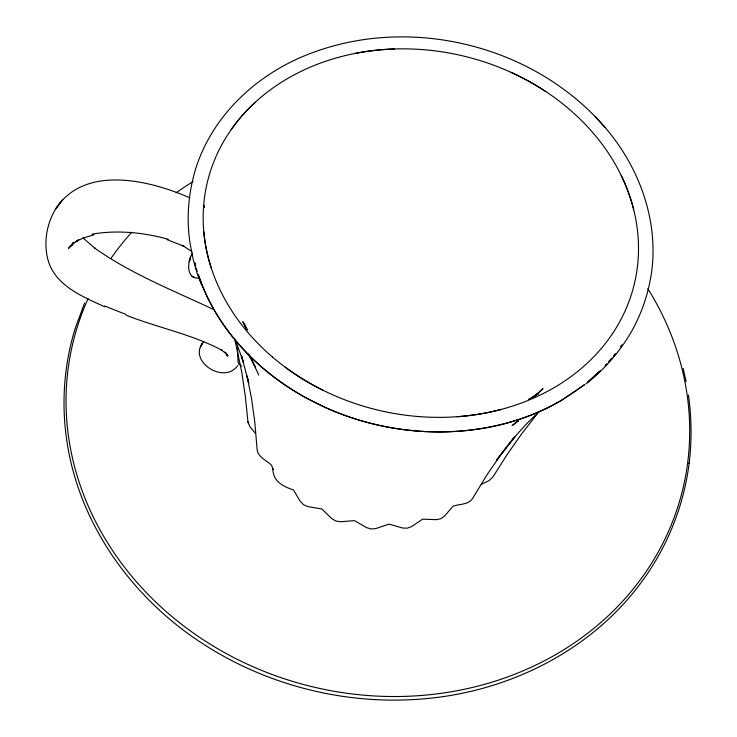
<?xml version="1.0" encoding="UTF-8"?>
<svg xmlns="http://www.w3.org/2000/svg" width="737" height="737" viewBox="0 0 737 737"><rect width="100%" height="100%" fill="white"/><g stroke="black" fill="none" stroke-linecap="round" stroke-linejoin="round"><path stroke-width="1.11" d="M689.086 463.499L689.178 462.9C691.905 440.367 691.619 417.501 688.432 395.032M689.178 462.9C683.991 505.02 667.842 545.61 643.005 580.001L642.655 580.48C593.368 648.901 512.178 690.081 429.118 698.326L428.916 698.344C350.066 706.433 268.738 686.755 202.353 643.429L202.178 643.318C132.319 598.057 79.2 524.403 66.883 441.223L66.8 440.634C61.282 403.498 63.962 365.174 74.953 329.255M204.02 207.714L204.462 205.614M203.946 207.548L204.425 205.531M75.137 328.674L84.589 302.999M192.541 253.279C187.419 260.787 185.484 278.411 198.585 278.199M73.129 242.399L71.24 245.992L73.027 243.256M73.12 242.97L68.504 248.433L72.88 243.873L78.629 239.82L75.708 241.727L82.959 238.115L94.041 234.771M620.747 346.685L622.046 344.888L620.72 346.676M614.078 355.584L615.404 353.806L613.322 356.422M537.337 413.761L521.814 433.632L506.973 454.821L492.85 477.051L489.027 480.681L481.335 484.292M608.891 361.535L611.857 358.136M608.946 361.572L611.213 359.048M237.673 365.561C224.048 385.304 186.525 360.439 203.734 341.83M600.342 370.683L587.159 382.512M73.645 243.09L71.48 245.274L72.88 243.873M596.205 374.645L599.476 371.43M539.383 411.578C523.123 425.958 509.387 442.891 496.526 460.293L514.877 436.59L500.635 454.941L486.973 474.812L473.172 497.475C469.294 505.048 459.787 503.739 452.942 506.264L444.439 516.222L440.827 518.728L436.415 519.649L422.623 519.17L411.412 526.669L407.119 528.189L402.485 527.987L388.961 524.127L375.833 528.576L371.199 528.991L366.694 527.655L354.479 520.644L340.439 521.732L335.805 521.004L331.788 518.627L321.829 508.954L307.946 506.623L303.672 504.827L300.438 501.593L293.501 489.994C282.907 486.328 272.883 481.39 272.865 468.704L273.04 469.386L271.575 465.287C266.472 460.045 257.287 457.152 257.038 448.621L254.827 422.347L251.538 398.634L247.052 376.045L248.756 383.01L241.579 355.962L243.33 362.189L236.623 343.101M533.957 396.967L543.04 388.639L533.809 397.068M588.854 381.02L595.395 375.455M586.044 383.931C600.397 372.553 613.129 359.195 623.52 344.096L623.935 343.506C638.73 322.216 648.007 297.37 651.646 271.741L651.757 271.032C658.39 219.175 638.786 166.608 605.095 127.464L604.451 126.755C534.426 45.878 412.803 15.376 312.681 52.622L311.825 52.953C259.258 72.272 213.398 113.627 196.014 167.75L195.793 168.432C188.193 193.232 186.056 219.718 190.413 245.338L193.168 259.221L196.843 272.432L201.708 285.449M533.708 396.884L537.227 393.982M532.685 397.777L534.297 396.488M535.919 395.207L538.342 393.282L532.455 397.621L538.719 393.199L532.307 397.418M518.682 420.495L512.123 425.581L518.452 420.873M576.831 390.315L561.078 400.578L552.501 405.313A231.409 192.293 13.3 0 1 515.504 420.551C467.682 435.447 415.732 435.346 367.468 422.476A231.427 192.329 13.2 0 1 326.417 407.966L307.025 398.395A231.427 192.32 13.2 0 1 271.603 375.216C243.302 353.115 219.552 324.713 204.895 291.788M578.591 389.025L584.763 384.502L561.078 400.578A231.851 192.633 13.3 0 1 505.628 423.407C464.089 434.369 419.989 434.471 378.136 425.111A231.86 192.661 13.2 0 1 316.624 403.369A231.86 192.652 13.2 0 1 263.533 368.647C244.564 352.424 228.028 333.327 215.222 311.862M532.261 397.483L538.286 393.733L528.429 399.334M92.005 234.145C117.33 229.824 143.54 232.422 168.202 239.249M239.037 364.548L238.042 361.784L237.452 347.79M166.967 239.571L184.029 246.305L182.343 245.32L191.86 251.584M126.285 315.243C157.911 327.781 192.044 334.257 222.159 350.351L220.704 349.449L226.259 353.76M104.608 305.993L125.861 314.395M104.663 306.795C83.438 296.965 57.164 286.601 48.817 262.602C43.114 244.96 46.072 225.107 55.45 209.262C84.129 164.139 149.804 180.15 189.87 197.848M213.684 309.558C173.416 290.47 131.241 274.063 94.686 248.093L95.091 248.406L83.005 237.959M192.007 276.43L194.559 277.674M240.207 365.082L241.616 366.234M605.095 127.464L595.312 116.759L595.911 117.423M255.26 433.19L249.825 426.603L247.945 421.693L245.366 396.653L241.764 372.176L234.578 338.403M224.822 352.028L227.991 355.897L226.508 354.036M247.669 330.148L242.786 321.765L246.775 329.596M248.341 354.377L252.146 360.651M214.697 310.894L208.414 299.323L202.629 286.555M248.452 354.064L255.619 367.579L251.833 360.117L258.77 375.124M225.679 352.452L227.549 356.035L226.296 353.511M246.766 329.494L244.076 323.23L246.49 329.457M204.453 290.848L198.262 274.671L202.233 285.468M196.208 268.121L197.212 271.4M247.945 421.693L248.544 423.711M683.162 368.472L686.138 381.683M195.572 265.965A231.823 192.587 13.2 0 1 194.697 262.694A231.519 192.348 13.2 0 0 195.572 265.937M501.096 409.459A219.469 182.131 13.2 0 1 457.299 416.718M323.534 390.518A219.469 182.131 13.2 0 1 285.118 367.109M211.528 268.775A219.469 182.131 13.2 0 1 203.799 231.814M231.178 129.62A219.469 182.131 13.2 0 1 254.938 102.535M355.345 53.368A219.469 182.131 13.2 0 1 394.433 48.974M511.1 72.373A219.469 182.131 13.2 0 1 545.758 91.526M621.273 175.609A219.469 182.131 13.2 0 1 633.709 209.741M647.805 288.637A313.594 278.568 13.3 0 1 400.541 696.474A313.594 278.568 13.3 0 1 88.09 298.66M110.836 258.576A313.594 278.568 13.3 0 1 131.757 232.238M176.189 192.735A313.594 278.568 13.3 0 1 193.122 181.532M189.501 260.916L189.28 261.672L190.634 257.204L189.501 260.916M202.113 343.691L200.298 346.989L202.389 343.267L202.113 343.691M60.066 203.007L55.45 209.262L62.774 199.441L60.066 203.007M606.662 364.087L605.178 365.792L606.689 364.106M272.414 356.984A219.469 182.131 13.2 0 0 632.936 289.328A219.469 182.131 13.2 0 0 357.141 53.036A219.469 182.131 13.2 0 0 272.414 356.984"/></g></svg>
